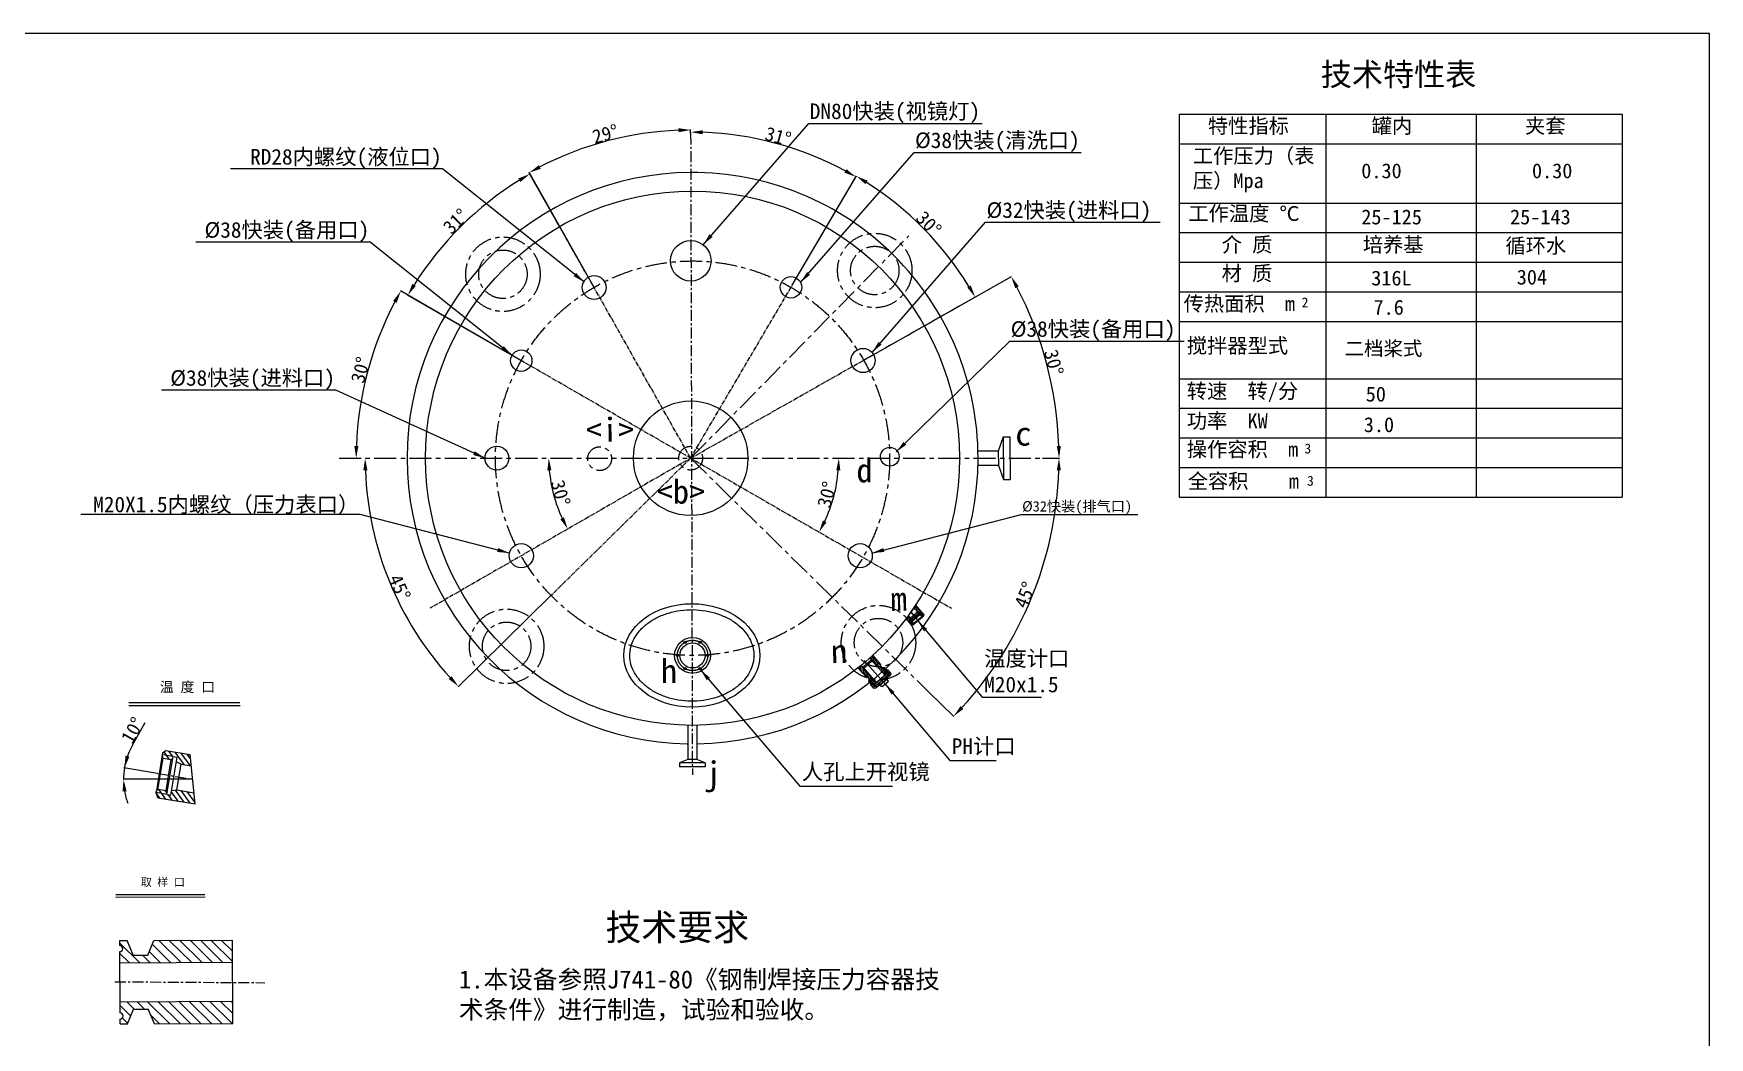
# Model space of a CAD drawing. Header units: millimetres. Extents: x -13091 to -5453, y 283 to 5687.
# Drawn here: x -10284 to -5454, y 2795 to 5687 of the extents above; entities that cross this region are included whole.
import ezdxf

# ---------------------------------------------------------------- set-up
doc = ezdxf.new("R2010")
doc.units = ezdxf.units.MM
for name, pattern in [('ACAD_ISO03W100', [30, 12, -18]), ('ACAD_ISO10W100', [18, 12, -3, 0, -3]), ('CENTER', [50.8, 31.75, -6.35, 6.35, -6.35]), ('CENTERX2', [101.6, 63.5, -12.7, 12.7, -12.7]), ('点画线', [18, 12, -2, 2, -2])]:
    doc.linetypes.add(name, pattern=pattern)
for name, color, linetype in [('XIXIAN', 1, 'Continuous'), ('图层1', 2, 'Continuous'), ('填充', 5, 'Continuous'), ('点划线', 1, 'CENTERX2'), ('细实线', 7, 'Continuous'), ('虚线', 7, 'ACAD_ISO03W100')]:
    doc.layers.add(name, color=color, linetype=linetype)
for name, color, linetype, lineweight in [('中心线', 4, 'ACAD_ISO10W100', 18), ('中心线层', 1, '点画线', 18), ('填充线', 5, 'Continuous', 18), ('细线', 6, 'Continuous', 18)]:
    doc.layers.add(name, color=color, linetype=linetype, lineweight=lineweight)
doc.dimstyles.new('ISO-25', dxfattribs={"dimtxt": 40, "dimasz": 35, "dimexe": 1.25, "dimexo": 0.625, "dimtad": 1, "dimtxsty": 'Standard', "dimcen": 2.5, "dimadec": 0, "dimazin": 0, "dimtfac": 1, "dimtmove": 0, "dimatfit": 3, "dimfxl": 0, "dimarcsym": 0})

# ---------------------------------------------------------------- blocks, each defined once
blk = doc.blocks.new('*D36')
at = {"layer": 'Defpoints', "color": 0, "transparency": 16777216}
for p in [(-7663.2, 5063.6), (-8097.6, 4961.4), (-7893, 4745.1), (-8390, 4463.7), (-8390, 4463.7)]:
    blk.add_point(p, dxfattribs=at)
at = {"layer": '细实线', "color": 0, "linetype": 'Continuous', "lineweight": -2, "transparency": 16777216}
for p, q in [((-8097.3, 4961.9), (-7912, 5277.3)), ((-7892.5, 4745.4), (-7568.9, 4928.7))]:
    blk.add_line(p, q, dxfattribs=at)
blk.add_arc((-8390, 4463.7), 942.4, 31.6511, 57.4409, dxfattribs=at)
at = {"layer": '细实线', "color": 0, "transparency": 16777216}
for points in [[(-7885.9, 5253), (-7879.8, 5263), (-7912.7, 5276.3)], [(-7582.7, 4961.2), (-7592.8, 4955.3), (-7570, 4928.1)]]:
    blk.add_solid(points, dxfattribs=at)
at = {"layer": '细实线', "color": 0, "transparency": 16777216, "insert": (-7703.7, 5139.2), "char_height": 40, "attachment_point": 5, "rotation": 314.546}
blk.add_mtext('30°', dxfattribs=at)
blk = doc.blocks.new('_None')
blk = doc.blocks.new('*D37')
at = {"layer": 'Defpoints', "color": 0, "transparency": 16777216}
for p in [(-8390, 5398.8), (-8064.1, 5345.2), (-8097.6, 4961.4), (-8390, 4463.7), (-8385.1, 3552)]:
    blk.add_point(p, dxfattribs=at)
at = {"layer": '细实线', "color": 0, "linetype": 'Continuous', "lineweight": -2, "transparency": 16777216}
for p, q in [((-8390, 5399.4), (-8390, 5404.2)), ((-8097.3, 4961.9), (-7913.3, 5275.2))]:
    blk.add_line(p, q, dxfattribs=at)
blk.add_arc((-8387.5, 4467.9), 935, 61.7138, 88.0066, dxfattribs=at)
at = {"layer": '细实线', "color": 0, "transparency": 16777216}
for points in [[(-8355.1, 5396.6), (-8354.9, 5408.2), (-8390, 5403)], [(-7941.5, 5296.4), (-7947.3, 5286.2), (-7913.9, 5274.1)]]:
    blk.add_solid(points, dxfattribs=at)
at = {"layer": '细实线', "color": 0, "transparency": 16777216, "insert": (-8137.9, 5390.4), "char_height": 40, "attachment_point": 5, "rotation": 344.8602}
blk.add_mtext('31°', dxfattribs=at)
blk = doc.blocks.new('*D38')
at = {"layer": 'Defpoints', "color": 0, "transparency": 16777216}
for p in [(-8551.4, 5394.9), (-8390, 5398.8), (-8668.2, 4955.3), (-8390, 4463.7), (-8385.1, 3552)]:
    blk.add_point(p, dxfattribs=at)
at = {"layer": '细实线', "color": 0, "linetype": 'Continuous', "lineweight": -2, "transparency": 16777216}
for p, q in [((-8390, 5399.4), (-8390, 5410.4)), ((-8668.5, 4955.8), (-8856, 5287))]:
    blk.add_line(p, q, dxfattribs=at)
blk.add_arc((-8387.5, 4459.3), 949.8, 92.2628, 117.4012, dxfattribs=at)
at = {"layer": '细实线', "color": 0, "transparency": 16777216}
for points in [[(-8425.1, 5414.2), (-8424.9, 5402.6), (-8390, 5409.1)], [(-8821.8, 5297.5), (-8827.4, 5307.7), (-8855.4, 5285.9)]]:
    blk.add_solid(points, dxfattribs=at)
at = {"layer": '细实线', "color": 0, "transparency": 16777216, "insert": (-8635.9, 5397.4), "char_height": 40, "attachment_point": 5, "rotation": 14.832}
blk.add_mtext('29°', dxfattribs=at)
blk = doc.blocks.new('*D39')
at = {"layer": 'Defpoints', "color": 0, "transparency": 16777216}
for p in [(-8990.8, 5187.4), (-8668.2, 4955.3), (-8878.9, 4745.1), (-8390, 4463.7), (-8387.5, 4462.3)]:
    blk.add_point(p, dxfattribs=at)
at = {"layer": '细实线', "color": 0, "linetype": 'Continuous', "lineweight": -2, "transparency": 16777216}
for p, q in [((-8668.5, 4955.8), (-8853.9, 5283.4)), ((-8879.4, 4745.4), (-9206.2, 4933.5))]:
    blk.add_line(p, q, dxfattribs=at)
blk.add_arc((-8390, 4463.7), 940.6, 121.6448, 147.9453, dxfattribs=at)
at = {"layer": '细实线', "color": 0, "transparency": 16777216}
for points in [[(-8886.4, 5269.5), (-8880.5, 5259.4), (-8853.3, 5282.3)], [(-9182.1, 4959.9), (-9192.1, 4965.9), (-9205.2, 4932.9)]]:
    blk.add_solid(points, dxfattribs=at)
at = {"layer": '细实线', "color": 0, "transparency": 16777216, "insert": (-9067.2, 5145.8), "char_height": 40, "attachment_point": 5, "rotation": 44.795}
blk.add_mtext('31°', dxfattribs=at)
blk = doc.blocks.new('*D40')
at = {"layer": 'Defpoints', "color": 0, "transparency": 16777216}
for p in [(-9403.4, 4463.7), (-8390, 4463.7), (-7376.6, 4463.7), (-9296.9, 4223.6), (-8792.4, 4068.3)]:
    blk.add_point(p, dxfattribs=at)
at = {"layer": '细实线', "color": 0, "linetype": 'Continuous', "lineweight": -2, "transparency": 16777216}
blk.add_line((-8792.9, 4067.9), (-9060.1, 3805.4), dxfattribs=at)
blk.add_arc((-8390, 4463.7), 938.2, 182.1376, 222.3524, dxfattribs=at)
at = {"layer": '细实线', "color": 0, "transparency": 16777216}
for points in [[(-9333.3, 4428.6), (-9321.7, 4428.8), (-9328.2, 4463.7)], [(-9079.1, 3835.7), (-9087.5, 3827.7), (-9059.2, 3806.3)]]:
    blk.add_solid(points, dxfattribs=at)
at = {"layer": '细实线', "color": 0, "transparency": 16777216, "insert": (-9228.7, 4091.7), "char_height": 40, "attachment_point": 5, "rotation": 293.9202}
blk.add_mtext('45%%d', dxfattribs=at)
blk = doc.blocks.new('*D41')
at = {"layer": 'Defpoints', "color": 0, "transparency": 16777216}
for p in [(-9296.2, 4792.6), (-8878.9, 4745.1), (-9403.4, 4463.7), (-8387.5, 4462.3), (-7376.6, 4463.7)]:
    blk.add_point(p, dxfattribs=at)
at = {"layer": '细实线', "color": 0, "linetype": 'Continuous', "lineweight": -2, "transparency": 16777216}
blk.add_line((-8879.4, 4745.4), (-9226.6, 4945.3), dxfattribs=at)
blk.add_arc((-8390, 4463.7), 964.1, 152.1577, 177.9198, dxfattribs=at)
at = {"layer": '细实线', "color": 0, "transparency": 16777216}
for points in [[(-9247.5, 4916.8), (-9237.3, 4911.2), (-9225.5, 4944.6)], [(-9347.6, 4498.6), (-9359.2, 4498.8), (-9354, 4463.7)]]:
    blk.add_solid(points, dxfattribs=at)
at = {"layer": '细实线', "color": 0, "transparency": 16777216, "insert": (-9341.3, 4717.9), "char_height": 40, "attachment_point": 5, "rotation": 75.0387}
blk.add_mtext('30°', dxfattribs=at)
blk = doc.blocks.new('*D42')
at = {"layer": 'Defpoints', "color": 0, "transparency": 16777216}
for p in [(-7893, 4745.1), (-7343.9, 4645.2), (-9403.4, 4463.7), (-8390, 4463.7), (-7376.6, 4463.7)]:
    blk.add_point(p, dxfattribs=at)
at = {"layer": '细实线', "color": 0, "linetype": 'Continuous', "lineweight": -2, "transparency": 16777216}
for p, q in [((-7892.5, 4745.4), (-7465.1, 4987.5)), ((-7375.9, 4463.7), (-7327.1, 4463.7))]:
    blk.add_line(p, q, dxfattribs=at)
blk.add_arc((-8390, 4463.7), 1061.6, 1.889, 27.6339, dxfattribs=at)
at = {"layer": '细实线', "color": 0, "transparency": 16777216}
for points in [[(-7454.5, 4953.3), (-7444.3, 4958.9), (-7466.2, 4986.9)], [(-7323.1, 4498.8), (-7334.7, 4498.6), (-7328.3, 4463.7)]]:
    blk.add_solid(points, dxfattribs=at)
at = {"layer": '细实线', "color": 0, "transparency": 16777216, "insert": (-7343.4, 4739.5), "char_height": 40, "attachment_point": 5, "rotation": 284.7615}
blk.add_mtext('30°', dxfattribs=at)
blk = doc.blocks.new('*D43')
at = {"layer": 'Defpoints', "color": 0, "transparency": 16777216}
for p in [(-10024.3, 3549.9), (-9925.6, 3555.5), (-9909.3, 3539), (-9825.5, 3539), (-9825.5, 3539)]:
    blk.add_point(p, dxfattribs=at)
at = {"layer": '细实线', "color": 0, "linetype": 'Continuous', "lineweight": -2, "transparency": 16777216}
for p, q in [((-9998.5, 3637.4), (-9961.7, 3702.3)), ((-9909.9, 3539), (-10025.8, 3539)), ((-9926.2, 3555.6), (-10023.2, 3571.7))]:
    blk.add_line(p, q, dxfattribs=at)
for start, end in [(150.3643, 170.6136), (150.4435, 160.5285), (170.6136, 180), (190.0851, 200.1701)]:
    blk.add_arc((-9825.5, 3539), 199.1, start, end, dxfattribs=at)
at = {"layer": '细实线', "color": 0, "transparency": 16777216}
for points in [[(-10007.6, 3603.9), (-10018.9, 3606.8), (-10021.9, 3571.5)], [(-10027.3, 3503.6), (-10015.7, 3504.6), (-10024.6, 3539)]]:
    blk.add_solid(points, dxfattribs=at)
at = {"layer": '细实线', "color": 0, "transparency": 16777216, "insert": (-9998, 3680.1), "char_height": 40, "attachment_point": 5, "rotation": 60.3643}
blk.add_mtext('10%%D', dxfattribs=at)
blk = doc.blocks.new('*D49')
at = {"layer": 'Defpoints', "color": 0, "transparency": 16777216}
for p in [(-9403.4, 4463.7), (-8390, 4463.7), (-7376.6, 4463.7), (-7467.2, 3938.7), (-7703.5, 3790.2)]:
    blk.add_point(p, dxfattribs=at)
at = {"layer": '细实线', "color": 0, "linetype": 'Continuous', "lineweight": -2, "transparency": 16777216}
for p, q in [((-7375.9, 4463.7), (-7327.1, 4463.7)), ((-7703.1, 3789.7), (-7631.3, 3719.3))]:
    blk.add_line(p, q, dxfattribs=at)
blk.add_arc((-8390, 4463.7), 1061.6, 317.4308, 358.111, dxfattribs=at)
at = {"layer": '细实线', "color": 0, "transparency": 16777216}
for points in [[(-7334.7, 4428.8), (-7323.1, 4428.6), (-7328.3, 4463.7)], [(-7603.9, 3741.5), (-7612.3, 3749.6), (-7632.2, 3720.2)]]:
    blk.add_solid(points, dxfattribs=at)
at = {"layer": '细实线', "color": 0, "transparency": 16777216, "insert": (-7426.3, 4069.9), "char_height": 40, "attachment_point": 5, "rotation": 67.7709}
blk.add_mtext('45%%D', dxfattribs=at)
blk = doc.blocks.new('*D50')
at = {"layer": 'Defpoints', "color": 0, "transparency": 16777216}
for p in [(-9403.4, 4463.7), (-8392.1, 4465.1), (-7376.6, 4463.7), (-7988.5, 4318.2), (-7638.5, 4031.5)]:
    blk.add_point(p, dxfattribs=at)
at = {"layer": '细实线', "color": 0, "linetype": 'Continuous', "lineweight": -2, "transparency": 16777216}
blk.add_arc((-8389.8, 4463.7), 426.8, 334.7886, 355.3005, dxfattribs=at)
at = {"layer": '细实线', "color": 0, "transparency": 16777216}
for points in [[(-7970.2, 4429), (-7958.6, 4428.5), (-7963, 4463.7)], [(-7998.4, 4279.2), (-8008.8, 4284.6), (-8019.8, 4250.9)]]:
    blk.add_solid(points, dxfattribs=at)
at = {"layer": '细实线', "color": 0, "transparency": 16777216, "insert": (-7997.3, 4358.9), "char_height": 40, "attachment_point": 5, "rotation": 75.0445}
blk.add_mtext('30°', dxfattribs=at)
blk = doc.blocks.new('*D51')
at = {"layer": 'Defpoints', "color": 0, "transparency": 16777216}
for p in [(-9403.4, 4463.7), (-8387.5, 4465.1), (-7376.6, 4463.7), (-8792.6, 4392.9), (-9141, 4031.5)]:
    blk.add_point(p, dxfattribs=at)
at = {"layer": '细实线', "color": 0, "linetype": 'Continuous', "lineweight": -2, "transparency": 16777216}
blk.add_arc((-8389.8, 4463.7), 409, 184.905, 205.0059, dxfattribs=at)
at = {"layer": '细实线', "color": 0, "transparency": 16777216}
for points in [[(-8803.1, 4428.5), (-8791.4, 4429), (-8798.8, 4463.7)], [(-8755.2, 4293.5), (-8765.6, 4288.2), (-8744.3, 4259.8)]]:
    blk.add_solid(points, dxfattribs=at)
at = {"layer": '细实线', "color": 0, "transparency": 16777216, "insert": (-8765, 4363.5), "char_height": 40, "attachment_point": 5, "rotation": 284.9555}
blk.add_mtext('30°', dxfattribs=at)

msp = doc.modelspace()

# ---------------------------------------------------------------- hatches: boundary and pattern name
at = {"layer": '填充', "linetype": 'ByBlock'}
h = msp.add_hatch(dxfattribs=at)
h.set_pattern_fill('ANSI31', color=5, scale=1.316665, angle=-138.513934, style=0)
h.set_pattern_definition([(266.48607, (-6883.103, 5543.9257), (4.172553, -0.256223), [])])
h.paths.add_polyline_path([(-7863.252, 3809.493), (-7861.599, 3810.955), (-7875.271, 3826.416), (-7875.463, 3823.301)])
h.paths.add_polyline_path([(-7833.689, 3860.241), (-7836.804, 3860.432), (-7823.132, 3844.971), (-7821.479, 3846.433)], flags=17)
edge = h.paths.add_edge_path()
edge.add_arc((-8384.518, 4463.716), 769.455, 308.290458, 309.142076)
edge.add_line((-7898.802, 3866.939), (-7857.319, 3820.028))
edge.add_line((-7857.319, 3820.028), (-7855.49, 3816.357))
edge.add_line((-7855.49, 3816.357), (-7861.599, 3810.955))
edge.add_line((-7861.599, 3810.955), (-7875.271, 3826.416))
edge.add_line((-7875.271, 3826.416), (-7875.143, 3828.513))
edge.add_line((-7875.143, 3828.513), (-7879.38, 3833.305))
edge.add_line((-7879.38, 3833.305), (-7884.591, 3833.625))
edge.add_line((-7884.591, 3833.625), (-7907.726, 3859.786))
h = msp.add_hatch(dxfattribs=at)
h.set_pattern_fill('ANSI37', color=0, scale=0.329166, angle=-48.513934, style=0)
h.set_pattern_definition([(356.486066, (-6883.103, 5543.9257), (0.0640557, 1.04313835), []), (86.486066, (-6883.103, 5543.9257), (-1.04313835, 0.0640557), [])])
edge = h.paths.add_edge_path()
edge.add_ellipse((-7891.562, 3860.739), major_axis=(1.396, -1.578), ratio=0.625, start_angle=0, end_angle=360, ccw=False)
edge = h.paths.add_edge_path()
edge.add_ellipse((-7868.876, 3880.8), major_axis=(1.396, -1.578), ratio=0.625, start_angle=0, end_angle=360)
h = msp.add_hatch(dxfattribs=at)
h.set_pattern_fill('ANSI31', color=5, scale=1.316665, angle=-138.513934, style=0)
h.set_pattern_definition([(266.486066, (6478.709, 2121.309), (4.1725534, -0.2562229), [])])
h.paths.add_polyline_path([(-7842.818, 3870.564), (-7865.231, 3895.91, -0.00371172), (-7873.718, 3888.263), (-7869.285, 3883.25), (-7838.299, 3848.209, 0.00280016), (-7831.439, 3854.366), (-7836.804, 3860.432), (-7838.901, 3860.561), (-7843.138, 3865.353)])
h.paths.add_polyline_path([(-7831.439, 3854.366, -0.00280016), (-7838.299, 3848.209), (-7832.661, 3841.833), (-7829.241, 3839.568), (-7824.118, 3844.098), (-7823.132, 3844.971)])
h = msp.add_hatch(dxfattribs=at)
h.set_pattern_fill('ANSI31', color=0, scale=1.316665, angle=-48.513934, style=0)
h.set_pattern_definition([(356.48607, (-6883.103, 5543.9257), (0.256223, 4.172553), [])])
h.paths.add_polyline_path([(-7821.933, 3854.547), (-7824.913, 3853.941), (-7831.018, 3860.846), (-7832.877, 3860.96), (-7833.689, 3860.241), (-7821.479, 3846.433), (-7821.159, 3846.715), (-7817.67, 3842.77), (-7829.26, 3832.521), (-7825.771, 3828.576), (-7814.181, 3838.824), (-7812.492, 3843.87)])
h.paths.add_polyline_path([(-7860.083, 3805.265), (-7863.571, 3809.21), (-7863.252, 3809.493), (-7875.463, 3823.301), (-7876.276, 3822.583), (-7876.39, 3820.724), (-7870.284, 3813.82), (-7871.25, 3810.936), (-7861.808, 3800.26), (-7856.594, 3801.319), (-7845.004, 3811.568), (-7848.493, 3815.513), (-7857.124, 3807.881)])
h = msp.add_hatch(dxfattribs=at)
h.set_pattern_fill('ANSI31', color=0, scale=0.658333, angle=-138.513934, style=0)
h.set_pattern_definition([(266.48607, (-6883.103, 5543.9257), (2.0862767, -0.1281114), [])])
h.paths.add_polyline_path([(-7842.725, 3811.475), (-7843.771, 3812.658), (-7844.758, 3811.786), (-7846.739, 3810.034), (-7845.692, 3808.851)])
h.paths.add_polyline_path([(-7827.004, 3827.486), (-7825.957, 3826.302), (-7822.99, 3828.926), (-7824.036, 3830.11)])
at = {"layer": '填充线', "linetype": 'ByBlock'}
h = msp.add_hatch(dxfattribs=at)
h.set_pattern_fill('ANSI31', color=5, scale=1.316665, angle=17.252314, style=0)
h.set_pattern_definition([(264.64864, (-6824.3246, 5724.5716), (4.1621926, -0.389878), [])])
h.paths.add_polyline_path([(-7741.097, 4040.858), (-7747.406, 4031.964), (-7736.894, 4019.278), (-7732.753, 4016.345), (-7729.205, 4019.286), (-7726.684, 4016.245), (-7728.129, 4015.047), (-7728.303, 4013.193), (-7723.262, 4007.11), (-7721.408, 4006.937), (-7718.443, 4009.394), (-7718.095, 4013.102)])
h.paths.add_polyline_path([(-7753.578, 3983.698), (-7749.87, 3983.35), (-7746.905, 3985.808), (-7746.731, 3987.662), (-7751.772, 3993.744), (-7753.626, 3993.918), (-7755.071, 3992.721), (-7757.591, 3995.762), (-7754.043, 3998.703), (-7756.164, 4003.326), (-7762.391, 4010.84), (-7768.701, 4001.946)])
h = msp.add_hatch(dxfattribs=at)
h.set_pattern_fill('ANSI31', color=0, scale=3.949996, angle=-121.782742, style=0)
h.set_pattern_definition([(125.61359, (-8583.767, -2149.494), (-10.19556, -7.30296), [])])
h.paths.add_polyline_path([(-9818.487, 3467.776), (-9821.687, 3500.334), (-9870.451, 3508.395), (-9885.599, 3506.896), (-9887.854, 3493.256), (-9899.545, 3495.188), (-9898.627, 3500.743), (-9901.88, 3505.284), (-9925.263, 3509.149), (-9929.804, 3505.896), (-9931.689, 3494.496), (-9925.183, 3485.414)])
h.paths.add_polyline_path([(-9902.635, 3621.813), (-9911.718, 3615.307), (-9913.602, 3603.907), (-9910.349, 3599.365), (-9886.967, 3595.5), (-9882.426, 3598.753), (-9881.507, 3604.307), (-9869.816, 3602.375), (-9872.071, 3588.735), (-9858.171, 3582.434), (-9829.287, 3577.659), (-9832.487, 3610.217)])
at = {"layer": '填充线', "lineweight": -3}
h = msp.add_hatch(dxfattribs=at)
h.set_pattern_fill('_USER', color=0, scale=21.177983, angle=135.291538, style=0, pattern_type=0)
h.set_pattern_definition([(135.2915, (-8578.508, 969.332), (-14.8987, -15.0511), [])])
h.paths.add_polyline_path([(-10034.646, 2897.693), (-10034.484, 2865.926, -1), (-10034.395, 2848.278), (-10034.323, 2834.159), (-10013.145, 2834.267), (-9995.712, 2876.712), (-9953.357, 2876.928), (-9935.493, 2834.662), (-9709.598, 2835.812), (-9709.921, 2899.345)])
h.paths.add_polyline_path([(-9936.715, 3074.676), (-9954.147, 3032.231), (-9996.503, 3032.016), (-10014.366, 3074.281), (-10035.544, 3074.174), (-10035.472, 3060.055, -1), (-10035.382, 3042.407), (-10035.221, 3010.64), (-9710.496, 3012.293), (-9710.819, 3075.826)])

# ---------------------------------------------------------------- linework, layer by layer
for p, q in [((-5453.612, 5686.853), (-13091.3, 5686.853)), ((-5453.612, 286.467), (-5453.612, 5686.853)), ((-6982.081, 5454.703), (-5705.624, 5454.703)), ((-6982.081, 5454.703), (-6982.081, 4351.423)), ((-6559.213, 5454.703), (-6559.213, 4351.423)), ((-6125.75, 5454.703), (-6125.75, 4351.423)), ((-5705.624, 5454.703), (-5705.624, 4351.423)), ((-6982.081, 5369.384), (-5705.624, 5369.384)), ((-6982.081, 5198.744), (-5705.624, 5198.744)), ((-6982.081, 5113.424), (-5705.624, 5113.424)), ((-6982.081, 5028.104), (-5705.624, 5028.104)), ((-6982.081, 4942.784), (-5705.624, 4942.784)), ((-6982.081, 4857.464), (-5705.624, 4857.464)), ((-6982.081, 4692.702), (-5705.624, 4692.702)), ((-6982.081, 4607.382), (-5705.624, 4607.382)), ((-7488.837, 4525.343), (-7469.637, 4525.444)), ((-7488.837, 4525.343), (-7488.185, 4401.907)), ((-7469.637, 4525.444), (-7468.985, 4402.009)), ((-6982.081, 4522.063), (-5705.624, 4522.063)), ((-7503.262, 4484.12), (-7561.855, 4484.12)), ((-7503.044, 4442.975), (-7561.863, 4442.975)), ((-7488.185, 4401.907), (-7468.985, 4402.009)), ((-6982.081, 4436.743), (-5705.624, 4436.743)), ((-6982.081, 4351.423), (-5705.624, 4351.423)), ((-10009.533, 3760.238), (-9688.84, 3760.313)), ((-10008.887, 3751.139), (-9687.995, 3751.786)), ((-8348.22, 3585.939), (-8421.94, 3585.939)), ((-8348.22, 3575.204), (-8421.94, 3575.204)), ((-10046.742, 3206.959), (-9790.188, 3207.019)), ((-10046.225, 3199.68), (-9789.512, 3200.197))]:
    msp.add_line(p, q)
at = {"color": 0, "linetype": 'ByBlock'}
for p, q in [((-7718.095, 4013.102), (-7719.963, 4008.134)), ((-7749.87, 3983.35), (-7721.408, 4006.937)), ((-7719.963, 4008.134), (-7721.408, 4006.937)), ((-9911.718, 3615.307), (-9929.804, 3505.896)), ((-9930.722, 3500.342), (-9929.804, 3505.896)), ((-9925.183, 3485.414), (-9930.722, 3500.342))]:
    msp.add_line(p, q, dxfattribs=at)
at = {"lineweight": -3}
for p, q in [((-10035.544, 3074.174), (-10014.366, 3074.281)), ((-10035.472, 3060.055), (-10035.544, 3074.174)), ((-9996.503, 3032.016), (-10014.366, 3074.281)), ((-9954.147, 3032.231), (-9936.715, 3074.676)), ((-9936.715, 3074.676), (-9710.819, 3075.826)), ((-9709.598, 2835.812), (-9710.819, 3075.826)), ((-10034.484, 2865.926), (-10035.382, 3042.407)), ((-10035.221, 3010.64), (-9710.496, 3012.293)), ((-9996.503, 3032.016), (-9954.147, 3032.231)), ((-10034.646, 2897.693), (-9709.921, 2899.345)), ((-10013.145, 2834.267), (-9995.712, 2876.712)), ((-9995.712, 2876.712), (-9953.357, 2876.928)), ((-9935.493, 2834.662), (-9953.357, 2876.928)), ((-10034.323, 2834.159), (-10034.395, 2848.278)), ((-10034.323, 2834.159), (-10013.145, 2834.267)), ((-9935.493, 2834.662), (-9709.598, 2835.812))]:
    msp.add_line(p, q, dxfattribs=at)
for centre, radius in [((-8384.518, 4463.716), 769.455), ((-8389.669, 5032.172), 58.447), ((-7893.038, 4745.134), 34.859), ((-8878.245, 4182.732), 34.859), ((-7901.347, 4182.732), 34.859), ((-8384.677, 3895.633), 51.529), ((-8384.518, 3895.633), 36.192), ((-8406.408, 3933.548), 3.6), ((-8362.627, 3933.548), 3.6), ((-8428.298, 3895.633), 3.6), ((-8340.737, 3895.633), 3.6), ((-8406.408, 3857.718), 3.6), ((-8362.627, 3857.718), 3.6)]:
    msp.add_circle(centre, radius)
for centre, radius, start, end in [((-8384.518, 4463.716), 822.916, 90.35042, 180), ((-8384.518, 4463.716), 822.916, 0.000725, 90.35042), ((-8384.518, 4463.716), 822.916, 180, 268.925641), ((-8384.499, 4463.697), 822.897, 270.854864, 0.002053), ((-8384.499, 4463.697), 822.897, 268.924346, 269.064257)]:
    msp.add_arc(centre, radius, start, end)
for centre in [(-10035.427, 3051.231), (-10034.439, 2857.102)]:
    msp.add_arc(centre, 8.824, 270.291538, 90.291538, dxfattribs=at)
msp.add_open_spline([(-8207.645, 3895.636), (-8207.645, 3902.004), (-8208.278, 3908.371), (-8211.22, 3923.054), (-8214.006, 3931.338), (-8221.784, 3947.483), (-8226.778, 3955.344), (-8238.873, 3970.309), (-8245.973, 3977.412), (-8262.05, 3990.51), (-8271.024, 3996.504), (-8290.496, 4007.077), (-8300.993, 4011.654), (-8323.068, 4019.157), (-8334.645, 4022.082), (-8358.384, 4026.131), (-8370.545, 4027.254), (-8394.923, 4027.642), (-8407.139, 4026.907), (-8431.099, 4023.615), (-8442.841, 4021.058), (-8465.347, 4014.254), (-8476.109, 4010.006), (-8496.198, 4000.037), (-8505.524, 3994.316), (-8522.369, 3981.695), (-8529.886, 3974.797), (-8542.852, 3960.166), (-8548.3, 3952.435), (-8556.999, 3936.482), (-8560.251, 3928.262), (-8564.531, 3911.618), (-8565.562, 3903.192), (-8565.41, 3886.351), (-8564.228, 3877.932), (-8559.644, 3861.318), (-8556.24, 3853.122), (-8547.242, 3837.238), (-8541.647, 3829.553), (-8528.4, 3815.037), (-8520.749, 3808.209), (-8503.66, 3795.75), (-8494.222, 3790.122), (-8473.939, 3780.355), (-8463.095, 3776.217), (-8440.458, 3769.643), (-8428.666, 3767.208), (-8404.645, 3764.165), (-8392.415, 3763.557), (-8368.047, 3764.198), (-8355.91, 3765.448), (-8332.253, 3769.741), (-8320.734, 3772.785), (-8298.809, 3780.512), (-8288.403, 3785.195), (-8269.14, 3795.96), (-8260.284, 3802.041), (-8244.464, 3815.288), (-8237.502, 3822.454), (-8225.695, 3837.522), (-8220.85, 3845.422), (-8213.373, 3861.624), (-8210.74, 3869.926), (-8208.169, 3884.055), (-8207.645, 3889.846), (-8207.645, 3895.636)], degree=3, knots=[0, 0, 0, 0, 0.15109025, 0.15109025, 0.35091304, 0.35091304, 0.55073583, 0.55073583, 0.75055863, 0.75055863, 0.95038142, 0.95038142, 1.15020421, 1.15020421, 1.350027, 1.350027, 1.5498498, 1.5498498, 1.74967259, 1.74967259, 1.94949538, 1.94949538, 2.14931818, 2.14931818, 2.34914097, 2.34914097, 2.54896376, 2.54896376, 2.74878655, 2.74878655, 2.94860935, 2.94860935, 3.14843214, 3.14843214, 3.34825493, 3.34825493, 3.54807772, 3.54807772, 3.74790052, 3.74790052, 3.94772331, 3.94772331, 4.1475461, 4.1475461, 4.34736889, 4.34736889, 4.54719169, 4.54719169, 4.74701448, 4.74701448, 4.94683727, 4.94683727, 5.14666006, 5.14666006, 5.34648286, 5.34648286, 5.54630565, 5.54630565, 5.74612844, 5.74612844, 5.94595123, 5.94595123, 6.14577403, 6.14577403, 6.28318531, 6.28318531, 6.28318531, 6.28318531])
at = {"layer": 'XIXIAN', "color": 0, "linetype": 'CENTER'}
msp.add_line((-9925.6, 3555.546), (-9825.487, 3538.997), dxfattribs=at)
at = {"layer": 'XIXIAN', "linetype": 'CENTER'}
msp.add_line((-10049.44, 2955.819), (-9617.34, 2953.049), dxfattribs=at)
at = {"layer": '中心线', "color": 0, "linetype": 'ByBlock'}
for p, q in [((-7733.316, 3995.358), (-7754.899, 4021.402)), ((-7889.632, 3881.414), (-7825.824, 3809.257))]:
    msp.add_line(p, q, dxfattribs=at)
at = {"layer": '中心线', "ltscale": 100}
msp.add_circle((-8384.518, 3895.633), 43.781, dxfattribs=at)
at = {"layer": '中心线层'}
for p, q in [((-8389.971, 4463.716), (-8829.615, 5240.072)), ((-8389.96, 4463.726), (-8668.205, 4955.27)), ((-8389.96, 4463.726), (-8097.632, 4961.369)), ((-8389.96, 4463.726), (-7613.644, 4903.355)), ((-8387.485, 4462.302), (-8878.899, 4745.134)), ((-8387.485, 4465.056), (-9141.049, 4031.546)), ((-8389.96, 4463.726), (-8792.441, 4068.347)), ((-8392.107, 4465.056), (-7638.543, 4031.546))]:
    msp.add_line(p, q, dxfattribs=at)
at = {"layer": '点划线'}
for p, q in [((-8389.971, 4463.716), (-7761.491, 5103.951)), ((-9403.369, 4463.726), (-7376.551, 4463.726)), ((-8389.96, 4463.726), (-7703.537, 3790.164))]:
    msp.add_line(p, q, dxfattribs=at)
for centre, radius in [((-8931.064, 4993.529), 107.223), ((-7859.361, 5004.25), 107.223), ((-7859.361, 5004.25), 69.789), ((-8931.064, 4993.529), 69.789), ((-8384.518, 4463.716), 568.083), ((-8652.286, 4462.317), 34.288), ((-8389.96, 4463.726), 34.288), ((-8920.342, 3921.826), 107.223), ((-7848.639, 3932.548), 107.223), ((-8920.342, 3921.826), 69.789), ((-7848.639, 3932.548), 69.789)]:
    msp.add_circle(centre, radius, dxfattribs=at)
at = {"layer": '细实线', "color": 1, "linetype": 'CENTER'}
msp.add_line((-8389.96, 5398.771), (-8385.08, 3551.97), dxfattribs=at)
at = {"layer": '细实线'}
for p, q in [((-7488.837, 4525.343), (-7503.262, 4484.12)), ((-7503.262, 4484.12), (-7503.044, 4442.975)), ((-7503.044, 4442.975), (-7488.185, 4401.907)), ((-8397.938, 3694.378), (-8397.938, 3595.447)), ((-8372.222, 3694.359), (-8372.222, 3595.447)), ((-8397.938, 3595.447), (-8421.94, 3585.939)), ((-8421.94, 3585.939), (-8421.94, 3575.204)), ((-8372.222, 3595.447), (-8397.938, 3595.447)), ((-8348.22, 3585.939), (-8372.222, 3595.447)), ((-8348.22, 3585.939), (-8348.22, 3575.204)), ((-9825.487, 3538.997), (-9909.252, 3538.997))]:
    msp.add_line(p, q, dxfattribs=at)
for centre, radius in [((-8668.205, 4955.27), 34.288), ((-8100.844, 4955.903), 30.859), ((-8878.22, 4744.744), 30.859), ((-8389.96, 4463.726), 165.119), ((-8948.3, 4463.732), 34.288), ((-7815.977, 4467.945), 26.987)]:
    msp.add_circle(centre, radius, dxfattribs=at)
msp.add_ellipse((-8386.568, 3895.636), major_axis=(196.067, 0), ratio=0.75987543, dxfattribs=at)
at = {"layer": '细线', "color": 0, "linetype": 'ByBlock'}
for p, q in [((-7741.097, 4040.858), (-7768.701, 4001.946)), ((-7756.164, 4003.326), (-7762.391, 4010.84)), ((-7729.205, 4019.286), (-7757.591, 3995.762)), ((-7736.894, 4019.278), (-7756.164, 4003.326)), ((-7726.684, 4016.245), (-7755.071, 3992.721)), ((-7744.419, 4008.756), (-7754.931, 4021.441)), ((-7728.303, 4013.193), (-7751.772, 3993.744)), ((-7718.095, 4013.102), (-7741.097, 4040.858)), ((-7728.303, 4013.193), (-7723.262, 4007.11)), ((-7753.578, 3983.698), (-7768.701, 4001.946)), ((-7755.071, 3992.721), (-7757.591, 3995.762)), ((-7754.043, 3998.703), (-7756.164, 4003.326)), ((-7751.772, 3993.744), (-7753.626, 3993.918)), ((-7749.87, 3983.35), (-7753.578, 3983.698)), ((-7746.731, 3987.662), (-7751.772, 3993.744)), ((-7746.731, 3987.662), (-7746.905, 3985.808)), ((-7723.262, 4007.11), (-7746.731, 3987.662)), ((-7723.262, 4007.11), (-7721.408, 4006.937)), ((-7898.802, 3866.939), (-7893.944, 3861.445)), ((-7893.944, 3861.445), (-7869.285, 3883.25)), ((-7891.153, 3858.289), (-7866.494, 3880.094)), ((-7873.718, 3888.263), (-7869.285, 3883.25)), ((-7871.258, 3881.506), (-7868.467, 3878.35)), ((-7869.285, 3883.25), (-7830.036, 3838.865)), ((-7842.818, 3870.564), (-7865.231, 3895.91)), ((-7842.818, 3870.564), (-7843.138, 3865.353)), ((-7838.901, 3860.561), (-7843.138, 3865.353)), ((-7884.591, 3833.625), (-7907.726, 3859.786)), ((-7893.944, 3861.445), (-7854.694, 3817.06)), ((-7891.971, 3863.19), (-7889.18, 3860.033)), ((-7884.591, 3833.625), (-7879.38, 3833.305)), ((-7875.143, 3828.513), (-7879.38, 3833.305)), ((-7876.39, 3820.724), (-7876.276, 3822.583)), ((-7876.39, 3820.724), (-7870.284, 3813.82)), ((-7876.276, 3822.583), (-7875.463, 3823.301)), ((-7875.463, 3823.301), (-7875.143, 3828.513)), ((-7863.252, 3809.493), (-7875.463, 3823.301)), ((-7875.271, 3826.416), (-7861.599, 3810.955)), ((-7863.571, 3809.21), (-7821.159, 3846.715)), ((-7860.612, 3811.827), (-7824.118, 3844.098)), ((-7860.083, 3805.265), (-7817.67, 3842.77)), ((-7857.319, 3820.028), (-7855.49, 3816.357)), ((-7857.124, 3807.881), (-7820.629, 3840.153)), ((-7856.594, 3801.319), (-7814.181, 3838.824)), ((-7845.692, 3808.851), (-7822.99, 3828.926)), ((-7844.758, 3811.786), (-7826.017, 3828.358)), ((-7833.689, 3860.241), (-7838.901, 3860.561)), ((-7837.666, 3805.754), (-7820.898, 3820.581)), ((-7836.804, 3860.432), (-7823.132, 3844.971)), ((-7832.877, 3860.96), (-7833.689, 3860.241)), ((-7821.479, 3846.433), (-7833.689, 3860.241)), ((-7832.877, 3860.96), (-7831.018, 3860.846)), ((-7832.661, 3841.833), (-7829.241, 3839.568)), ((-7831.018, 3860.846), (-7824.913, 3853.941)), ((-7829.26, 3832.521), (-7825.771, 3828.576)), ((-7827.004, 3827.486), (-7825.957, 3826.302)), ((-7820.784, 3822.44), (-7824.971, 3827.174)), ((-7824.913, 3853.941), (-7821.933, 3854.547)), ((-7822.99, 3828.926), (-7824.036, 3830.11)), ((-7823.189, 3844.041), (-7820.572, 3841.082)), ((-7821.933, 3854.547), (-7812.492, 3843.87)), ((-7821.159, 3846.715), (-7817.67, 3842.77)), ((-7820.784, 3822.44), (-7820.898, 3820.581)), ((-7814.181, 3838.824), (-7812.492, 3843.87)), ((-7870.284, 3813.82), (-7871.25, 3810.936)), ((-7871.25, 3810.936), (-7861.808, 3800.26)), ((-7863.571, 3809.21), (-7860.083, 3805.265)), ((-7856.594, 3801.319), (-7861.808, 3800.26)), ((-7860.669, 3810.897), (-7858.053, 3807.938)), ((-7848.493, 3815.513), (-7845.004, 3811.568)), ((-7845.692, 3808.851), (-7846.739, 3810.034)), ((-7843.771, 3812.658), (-7842.725, 3811.475)), ((-7839.524, 3805.868), (-7843.711, 3810.602)), ((-7837.666, 3805.754), (-7839.524, 3805.868)), ((-9925.263, 3509.149), (-9910.349, 3599.365)), ((-9910.349, 3599.365), (-9913.602, 3603.907)), ((-9911.718, 3615.307), (-9902.635, 3621.813)), ((-9910.349, 3599.365), (-9886.967, 3595.5)), ((-9902.635, 3621.813), (-9832.487, 3610.217)), ((-9901.88, 3505.284), (-9886.967, 3595.5)), ((-9899.545, 3495.188), (-9881.507, 3604.307)), ((-9887.854, 3493.256), (-9869.816, 3602.375)), ((-9886.967, 3595.5), (-9882.426, 3598.753)), ((-9881.507, 3604.307), (-9869.816, 3602.375)), ((-9872.071, 3588.735), (-9858.171, 3582.434)), ((-9870.451, 3508.395), (-9858.171, 3582.434)), ((-9858.171, 3582.434), (-9829.287, 3577.659)), ((-9818.487, 3467.776), (-9832.487, 3610.217)), ((-9925.263, 3509.149), (-9929.804, 3505.896)), ((-9901.88, 3505.284), (-9925.263, 3509.149)), ((-9925.183, 3485.414), (-9818.487, 3467.776)), ((-9901.88, 3505.284), (-9898.627, 3500.743)), ((-9899.545, 3495.188), (-9887.854, 3493.256)), ((-9885.599, 3506.896), (-9870.451, 3508.395)), ((-9870.451, 3508.395), (-9821.687, 3500.334))]:
    msp.add_line(p, q, dxfattribs=at)
for centre, start, end in [((-7823.682, 3843.605), 41.486066, 131.486066), ((-7821.065, 3840.646), 311.486066, 41.486066), ((-7860.176, 3811.334), 131.486066, 221.486066), ((-7857.56, 3808.375), 221.486066, 311.486066)]:
    msp.add_arc(centre, 0.658, start, end, dxfattribs=at)
msp.add_ellipse((-7868.876, 3880.8), major_axis=(1.396, -1.578), ratio=0.625, dxfattribs=at)
at = {"layer": '细线', "color": 0, "linetype": 'ByBlock', "extrusion": (0, 0, -1)}
msp.add_ellipse((-7891.562, 3860.739), major_axis=(1.396, -1.578), ratio=0.625, dxfattribs=at)
at = {"layer": '虚线', "color": 0, "linetype": 'ByBlock', "ltscale": 0.5}
for p, q in [((-7726.684, 4016.245), (-7719.963, 4008.134)), ((-7755.071, 3992.721), (-7748.35, 3984.61)), ((-9881.507, 3604.307), (-9912.684, 3609.461)), ((-9899.545, 3495.188), (-9930.722, 3500.342))]:
    msp.add_line(p, q, dxfattribs=at)

# ---------------------------------------------------------------- texts
at = {"attachment_point": 1}
for s, insert, char_height, width in [('{\\fSimSun|b0|i0|c134|p54;技术特性表}', (-6573.84, 5602.305), 65.69634, 764.62772), ('{\\fSimSun|b0|i0|c134|p54;特性指标}', (-6899.298, 5442.404), 42.81449, 353.16919), ('{\\fSimSun|b0|i0|c134|p54;罐内}', (-6427.252, 5442.404), 42.81449, 353.16919), ('{\\fSimSun|b0|i0|c134|p54;夹套}', (-5985.275, 5442.404), 42.81449, 353.16919), ('{\\fSimSun|b0|i0|c134|p54;工作压力（表压）}Mpa', (-6942.511, 5356.05), 42.81449, 353.16919), ('0.30', (-6457.194, 5312.873), 42.8145, 353.16919), ('0.30', (-5965.228, 5312.873), 42.8145, 353.16919), ('{\\fSimSun|b0|i0|c134|p54;工作温度 ℃}', (-6955.808, 5189.984), 42.81449, 353.16919), ('25-125', (-6457.194, 5180.02), 42.8145, 353.16919), ('25-143', (-6028.386, 5180.02), 42.8145, 353.16919), ('{\\fSimSun|b0|i0|c134|p54;介 质}', (-6859.409, 5100.309), 42.81449, 353.16919), ('{\\fSimSun|b0|i0|c134|p54;培养基}', (-6452.726, 5100.309), 42.81449, 539.31828), ('{\\fSimSun|b0|i0|c134|p54;循环水}', (-6041.683, 5096.987), 42.81449, 539.31828), ('{\\fSimSun|b0|i0|c134|p54;材 质}', (-6859.657, 5017.732), 42.81449, 619.09648), ('316L', (-6428.503, 5004.044), 42.8145, 539.31828), ('304', (-6009.068, 5006.713), 42.8145, 539.31828), ('{\\fSimSun|b0|i0|c134|p54;传热面积  }m', (-6969.104, 4930.047), 42.81449, 619.09648), ('2', (-6628.95, 4926.588), 28.44, 482.72358), ('7.6', (-6421.931, 4919.854), 42.8145, 539.31828), ('{\\fSimSun|b0|i0|c134|p54;搅拌器型式}', (-6960.14, 4809.302), 42.81449, 619.09648), ('{\\fSimSun|b0|i0|c134|p54;二档桨式}', (-6505.411, 4800.311), 41.1458, 400.28545), ('{\\fSimSun|b0|i0|c134|p54;转速  转/分}', (-6960.07, 4678.531), 42.81449, 619.09648), ('50', (-6444.319, 4669.765), 42.8145, 353.16919), ('{\\fSimSun|b0|i0|c134|p54;功率  }KW', (-6960.07, 4592.835), 42.81449, 619.09648), ('3.0', (-6449.946, 4581.697), 42.8145, 353.16919), ('{\\fSimSun|b0|i0|c134|p54;操作容积  }m', (-6960.07, 4510.865), 42.81449, 619.09648), ('3', (-6620.966, 4505.754), 28.44, 482.72358), ('d', (-7912.243, 4463.011), 68.576, 3167.81398), ('{\\fSimSun|b0|i0|c134|p54;全容积    }m', (-6957.449, 4419.192), 42.81449, 619.09648), ('3', (-6613.42, 4412.77), 28.44, 482.72358), ('h', (-8476.054, 3884.929), 68.576, 2715.26909), ('{\\fSimSun|b0|i0|c134|p54;温 度 口}', (-9919.786, 3819.37), 29.16568, 449.87079), ('j', (-8348.577, 3590.288), 68.576, 2196.17355), ('{\\fSimSun|b0|i0|c134|p54;取 样 口}', (-9974.945, 3254.265), 23.33254, 359.89663), ('{\\fSimSun|b0|i0|c134|p54;技术要求}', (-8635.514, 3150.787), 75.83993, 2195.59876), ('{\\fSimSun|b0|i0|c134|p2;1.\\fSimSun|b0|i0|c134|p54;本设备参照}J741-80{\\fSimSun|b0|i0|c134|p54;《钢制焊接压力容器技术条件》进行制造，试验和验收。^I}', (-9057.926, 2988.611), 52.139953, 1434.14875)]:
    msp.add_mtext(s, dxfattribs=dict(at, insert=insert, char_height=char_height, width=width))
at = {"char_height": 68.576}
for s, insert, width, attachment_point, rotation in [('c', (-7405.664, 4567.454), 4538.75864, 3, 356.94495), ('m', (-7814.313, 4092.295), 3801.88342, 1, 1.249921), ('n', (-7986.465, 3941.747), 3801.88342, 1, 1.249921)]:
    msp.add_mtext(s, dxfattribs=dict(at, insert=insert, width=width, attachment_point=attachment_point, rotation=rotation))
at = {"layer": '图层1'}
for s, insert, char_height, attachment_point in [('{\\fSimSun|b0|i0|c0|p2;DN80\\fSimSun|b0|i0|c134|p2;快装\\fSimSun|b0|i0|c0|p2;(\\fSimSun|b0|i0|c134|p2;视镜灯\\fSimSun|b0|i0|c0|p2;)}', (-8046.485, 5428.585), 45, 7), ('%%C{\\fSimSun|b0|i0|c0|p2;38\\fSimSun|b0|i0|c134|p2;快装\\fSimSun|b0|i0|c0|p2;(\\fSimSun|b0|i0|c134|p2;清洗口\\fSimSun|b0|i0|c0|p2;)}', (-7743.36, 5345.073), 45, 7), ('RD28{\\fSimSun|b0|i0|c134|p2;内螺纹}({\\fSimSun|b0|i0|c134|p2;液位口})', (-9107.674, 5297.432), 45, 9), ('%%C32{\\fSimSun|b0|i0|c134|p2;快装}({\\fSimSun|b0|i0|c134|p2;进料口})', (-7537.267, 5143.887), 45, 7), ('%%C38{\\fSimSun|b0|i0|c134|p2;快装}({\\fSimSun|b0|i0|c134|p2;备用口})', (-9316.387, 5086.825), 45, 9), ('%%C38{\\fSimSun|b0|i0|c134|p2;快装}({\\fSimSun|b0|i0|c134|p2;备用口})', (-7467.56, 4801.475), 45, 7), ('%%C38{\\fSimSun|b0|i0|c134|p2;快装}({\\fSimSun|b0|i0|c134|p2;进料口})', (-9415.105, 4660.545), 45, 9), ('M20X1.5{\\fSimSun|b0|i0|c134|p2;内螺纹（压力表口）}', (-9345.166, 4302.12), 45, 9), ('%%C32{\\fSimSun|b0|i0|c134|p2;快装}({\\fSimSun|b0|i0|c134|p2;排气口})', (-7434.426, 4302.12), 30, 7), ('{\\fSimSun|b0|i0|c134|p2;温度计口\\PM20x1.5}', (-7543.966, 3788.771), 45, 7), ('{\\fSimSun|b0|i0|c134|p2;PH计口}', (-7637.609, 3606.795), 45, 7), ('{\\fSimSun|b0|i0|c134|p2;人孔上开视镜}', (-8069.417, 3532.941), 45, 7)]:
    msp.add_mtext(s, dxfattribs=dict(at, insert=insert, char_height=char_height, attachment_point=attachment_point))
at = {"layer": '点划线', "insert": (-8552.653, 4580.265), "char_height": 68.5763, "width": 3167.81398, "attachment_point": 3, "rotation": 0.302792}
msp.add_mtext('<i>', dxfattribs=at)
at = {"layer": '点划线', "insert": (-8487.769, 4401.535), "char_height": 68.5763, "width": 3167.81398, "attachment_point": 1}
msp.add_mtext('<b>', dxfattribs=at)

# ---------------------------------------------------------------- dimensions: what is measured, and where the dimension line sits
at = {"layer": '细实线', "color": 3}
for base, line1, line2, picture, middle in [((-8551.406, 5394.898), ((-8389.96, 5398.771), (-8385.08, 3551.97)), ((-8389.96, 4463.726), (-8668.205, 4955.27)), '*D38', (-8635.895, 5397.442)), ((-8064.067, 5345.238), ((-8389.96, 5398.771), (-8385.08, 3551.97)), ((-8389.96, 4463.726), (-8097.632, 4961.369)), '*D37', (-8137.903, 5390.413)), ((-8990.783, 5187.398), ((-8387.485, 4462.302), (-8878.899, 4745.134)), ((-8389.96, 4463.726), (-8668.205, 4955.27)), '*D39', (-9067.198, 5145.827)), ((-7663.216, 5063.624), ((-8389.96, 4463.726), (-8097.632, 4961.369)), ((-8389.96, 4463.726), (-7893.038, 4745.134)), '*D36', (-7703.655, 5139.239)), ((-7343.942, 4645.176), ((-9403.369, 4463.726), (-7376.551, 4463.726)), ((-8389.96, 4463.726), (-7893.038, 4745.134)), '*D42', (-7343.417, 4739.482)), ((-9296.177, 4792.637), ((-8387.485, 4462.302), (-8878.899, 4745.134)), ((-9403.369, 4463.726), (-7376.551, 4463.726)), '*D41', (-9341.265, 4717.938)), ((-7988.547, 4318.155), ((-9403.369, 4463.726), (-7376.551, 4463.726)), ((-8392.107, 4465.056), (-7638.543, 4031.546)), '*D50', (-7997.342, 4358.896)), ((-8792.582, 4392.92), ((-9403.369, 4463.726), (-7376.551, 4463.726)), ((-8387.485, 4465.056), (-9141.049, 4031.546)), '*D51', (-8764.979, 4363.509))]:
    dim = msp.add_angular_dim_2l(base=base, line1=line1, line2=line2, dimstyle='ISO-25', override={"dimldrblk": 'None', "dimfxl": 1.25}, dxfattribs=at)
    dim.commit()
    dim.dimension.update_dxf_attribs({"geometry": picture, "text_midpoint": middle})
dim = msp.add_angular_dim_2l(base=(-9296.906, 4223.593), line1=((-8389.96, 4463.726), (-8792.441, 4068.347)), line2=((-9403.369, 4463.726), (-7376.551, 4463.726)), text='45%%d', dimstyle='ISO-25', override={"dimldrblk": 'None', "dimfxl": 1.25}, dxfattribs=at)
dim.commit()
dim.dimension.update_dxf_attribs({"geometry": '*D40', "text_midpoint": (-9247.577, 4083.321), "dimtype": 162})
dim = msp.add_angular_dim_2l(base=(-7467.226, 3938.714), line1=((-8389.96, 4463.726), (-7703.537, 3790.164)), line2=((-9403.369, 4463.726), (-7376.551, 4463.726)), text='45%%D', dimstyle='ISO-25', override={"dimldrblk": 'None', "dimfxl": 1.25}, dxfattribs=at)
dim.commit()
dim.dimension.update_dxf_attribs({"geometry": '*D49', "text_midpoint": (-7426.316, 4069.899)})
at = {"layer": '细实线'}
dim = msp.add_angular_dim_2l(base=(-10024.291, 3549.864), line1=((-9925.6, 3555.546), (-9825.487, 3538.997)), line2=((-9825.487, 3538.997), (-9909.252, 3538.997)), text='10%%D', dimstyle='ISO-25', override={"dimldrblk": 'None', "dimfxl": 1.25}, dxfattribs=at)
dim.commit()
dim.dimension.update_dxf_attribs({"geometry": '*D43', "text_midpoint": (-9998.03, 3680.061)})

# ---------------------------------------------------------------- leaders
at = {"layer": '图层1', "annotation_type": 0, "has_hookline": 1}
for points, hookline_direction, text_width in [([(-8354.118, 5078.565), (-8049.09, 5427.96), (-8047.11, 5427.96)], 0, 496.5), ([(-8073.199, 4969.616), (-7745.964, 5344.448), (-7743.985, 5344.448)], 0, 479), ([(-8696.254, 4970.744), (-9105.07, 5296.807), (-9107.049, 5296.807)], 1, 609), ([(-7867.106, 4768.43), (-7539.871, 5143.262), (-7537.892, 5143.262)], 0, 500), ([(-8904.966, 4760.137), (-9313.782, 5086.2), (-9315.762, 5086.2)], 1, 500), ([(-7797.399, 4482.096), (-7470.164, 4800.85), (-7468.185, 4800.85)], 0, 500), ([(-8982.589, 4463.732), (-9412.501, 4659.92), (-9414.48, 4659.92)], 1, 500), ([(-8912.22, 4190.533), (-9342.562, 4301.495), (-9344.541, 4301.495)], 1, 802.25), ([(-7867.372, 4190.533), (-7437.03, 4301.495), (-7435.051, 4301.495)], 0, 333.333)]:
    msp.add_leader(points, dimstyle='ISO-25', override={"dimgap": 0.625, "dimtad": 1, "dimfxl": 2}, dxfattribs=dict(at, hookline_direction=hookline_direction, text_width=text_width))
at = {"layer": '图层1'}
for points in [[(-7735.639, 3995.143), (-7549.821, 3775.221), (-7378.511, 3775.221)], [(-8361.71, 3854.237), (-8075.272, 3519.392), (-7808.117, 3519.392)], [(-7829.282, 3813.168), (-7643.464, 3593.245), (-7509.078, 3593.245)]]:
    msp.add_leader(points, dimstyle='ISO-25', override={"dimgap": 0.625, "dimtad": 1, "dimfxl": 2}, dxfattribs=at)

doc.saveas('drawing.dxf')
